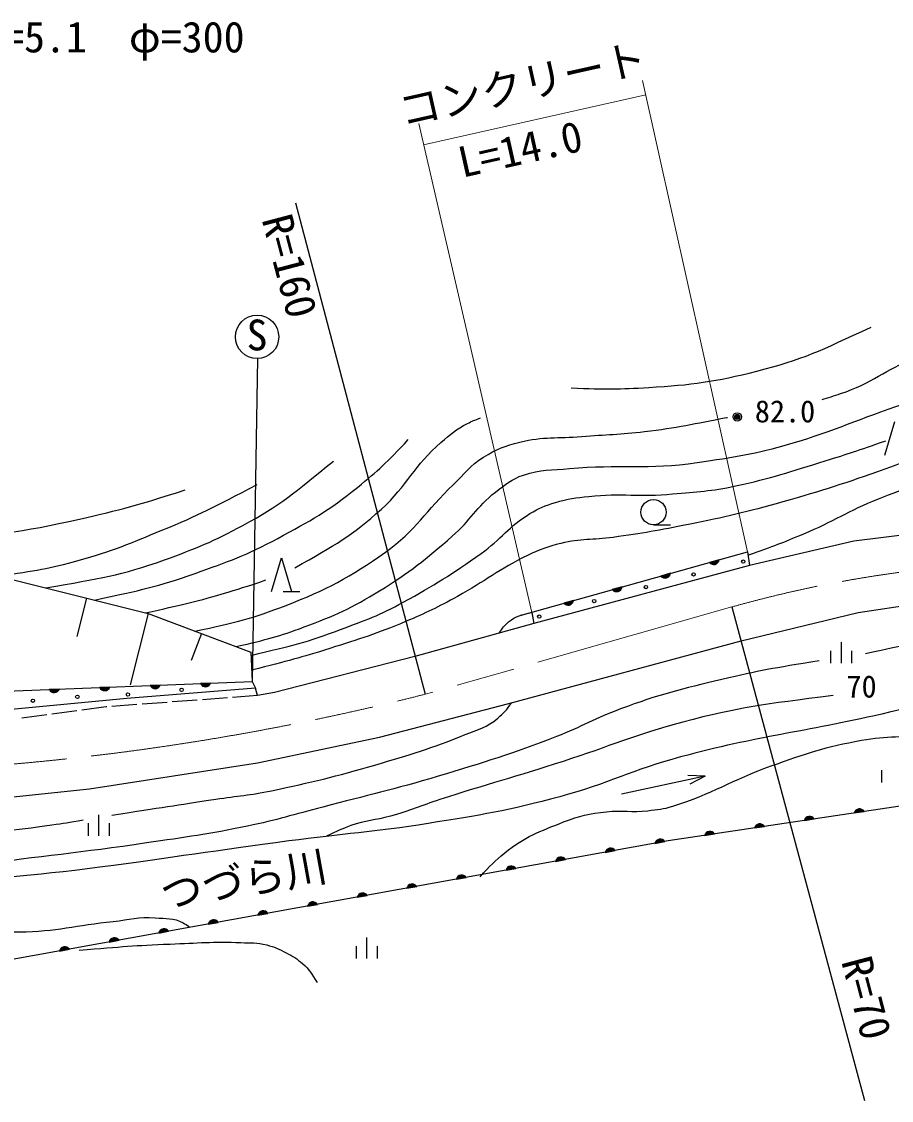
# Model space of a CAD drawing. Units: millimetres, scale not verified. Extents: x 40000 to 680000, y 20000 to 380000.
# Drawn here: x 447978 to 499735, y 252608 to 316784 of the extents above; entities that cross this region are included whole.
import ezdxf
from ezdxf.enums import TextEntityAlignment as Align

# ---------------------------------------------------------------- set-up
doc = ezdxf.new("R2010")
doc.units = ezdxf.units.MM
doc.header["$LTSCALE"] = 1000
doc.header["$PDMODE"] = 32
doc.header["$PDSIZE"] = 500
doc.linetypes.add('CHAIN', pattern=[18.5, 12, -1.5, 3.5, -1.5])
for name, color, linetype, lineweight in [('M-BGD', 7, 'Continuous', 25), ('M-BMK', 2, 'CHAIN', 13), ('M-STR-HTXT', 7, 'Continuous', 13), ('M-STR-STRC', 7, 'Continuous', 25)]:
    doc.layers.add(name, color=color, linetype=linetype, lineweight=lineweight)
doc.styles.add('ＭＳ ゴシック', font='')
doc.styles.get('ＭＳ ゴシック').set_extended_font_data('MS Gothic')

msp = doc.modelspace()

# ---------------------------------------------------------------- hatches: boundary and pattern name
at = {"layer": 'M-BGD'}
for points in [[(488906, 284609, 0.66667), (489483, 284770)], [(486016, 283803, 0.66667), (486594, 283964)], [(483127, 282996, 0.66667), (483704, 283157)], [(480237, 282189, 0.66667), (480815, 282351)], [(455627, 277287, 0.66667), (456227, 277310)], [(458625, 277401, 0.66667), (459225, 277424)], [(449632, 277058, 0.66667), (450231, 277081)], [(452630, 277173, 0.66667), (453229, 277195)], [(498115, 269796, 0.66667), (497521, 269706)], [(492182, 268903, 0.66667), (491588, 268814)], [(495148, 269349, 0.66667), (494555, 269260)], [(489215, 268457, 0.66667), (488622, 268367)], [(483297, 267470, 0.66667), (482707, 267364)], [(486249, 268004, 0.66667), (485659, 267897)], [(480345, 266937, 0.66667), (479755, 266830)], [(477393, 266403, 0.66667), (476802, 266296)], [(474441, 265870, 0.66667), (473850, 265763)], [(471489, 265336, 0.66667), (470898, 265229)], [(465584, 264269, 0.66667), (464994, 264162)], [(468536, 264802, 0.66667), (467946, 264696)], [(462632, 263735, 0.66667), (462042, 263628)], [(459680, 263201, 0.66667), (459089, 263095)], [(456728, 262668, 0.66667), (456137, 262561)], [(453776, 262134, 0.66667), (453185, 262027)], [(450823, 261601, 0.66667), (450233, 261494)]]:
    msp.add_hatch(color=256, dxfattribs=at).paths.add_polyline_path(points)

# ---------------------------------------------------------------- linework, layer by layer
for p, q in [((464284, 306003), (471984, 276770)), ((499345, 290989), (499945, 292989)), ((485580, 286851), (486580, 286851)), ((501777, 286412), (497507, 285869)), ((497507, 285869), (491283, 284422)), ((477636, 281463), (491163, 285239)), ((491163, 285239), (491283, 284422)), ((444310, 284382), (455513, 281568)), ((462842, 282884), (463442, 284884)), ((463442, 284884), (464042, 282884)), ((491283, 284422), (478455, 280972)), ((451839, 282491), (451266, 280207)), ((463542, 282884), (464542, 282884)), ((490246, 281961), (498128, 252608)), ((497757, 281639), (502407, 282326)), ((455513, 281568), (454448, 277324)), ((455513, 281568), (461623, 279273)), ((478346, 281638), (478455, 280972)), ((490792, 279956), (497757, 281639)), ((478455, 280972), (471372, 279017)), ((458675, 280380), (458074, 278779)), ((476968, 276229), (490792, 279956)), ((496762, 278609), (496762, 279859)), ((461623, 279273), (461697, 277519)), ((496137, 278609), (496137, 279359)), ((497387, 278609), (497387, 279359)), ((471372, 279017), (463037, 276870)), ((437940, 276612), (461697, 277519)), ((461697, 277519), (461894, 277140)), ((548250, 277340), (486454, 268041)), ((461894, 277140), (454241, 276523)), ((462024, 276691), (460529, 276579)), ((462024, 276691), (461894, 277140)), ((463037, 276870), (462024, 276691)), ((454241, 276523), (443882, 275518)), ((453011, 276015), (451562, 275823)), ((453049, 276018), (453011, 276015)), ((454844, 276153), (453349, 276041)), ((456639, 276287), (455144, 276175)), ((458434, 276422), (456939, 276310)), ((460229, 276556), (458734, 276444)), ((469279, 274220), (476968, 276229)), ((449480, 275548), (447993, 275351)), ((451265, 275784), (449778, 275587)), ((462006, 272683), (469279, 274220)), ((452018, 271145), (462006, 272683)), ((499170, 271510), (499170, 272260)), ((488655, 271895), (483670, 270816)), ((488655, 271895), (487622, 271941)), ((488655, 271895), (487733, 271427)), ((442465, 270131), (452018, 271145)), ((452579, 268353), (452579, 269603)), ((451954, 268353), (451954, 269103)), ((453204, 268353), (453204, 269103)), ((486454, 268041), (426582, 257219)), ((468526, 261042), (468526, 262292)), ((467901, 261042), (467901, 261792)), ((469151, 261042), (469151, 261792))]:
    msp.add_line(p, q, dxfattribs=at)
for points in [[(488906, 284609, 0.66667), (489483, 284770)], [(486016, 283803, 0.66667), (486594, 283964)], [(483127, 282996, 0.66667), (483704, 283157)], [(480237, 282189, 0.66667), (480815, 282351)], [(455627, 277287, 0.66667), (456227, 277310)], [(458625, 277401, 0.66667), (459225, 277424)], [(449632, 277058, 0.66667), (450231, 277081)], [(452630, 277173, 0.66667), (453229, 277195)], [(498115, 269796, 0.66667), (497521, 269706)], [(492182, 268903, 0.66667), (491588, 268814)], [(495148, 269349, 0.66667), (494555, 269260)], [(489215, 268457, 0.66667), (488622, 268367)], [(483297, 267470, 0.66667), (482707, 267364)], [(486249, 268004, 0.66667), (485659, 267897)], [(480345, 266937, 0.66667), (479755, 266830)], [(477393, 266403, 0.66667), (476802, 266296)], [(474441, 265870, 0.66667), (473850, 265763)], [(471489, 265336, 0.66667), (470898, 265229)], [(465584, 264269, 0.66667), (464994, 264162)], [(468536, 264802, 0.66667), (467946, 264696)], [(462632, 263735, 0.66667), (462042, 263628)], [(459680, 263201, 0.66667), (459089, 263095)], [(456728, 262668, 0.66667), (456137, 262561)], [(453776, 262134, 0.66667), (453185, 262027)], [(450823, 261601, 0.66667), (450233, 261494)]]:
    msp.add_lwpolyline(points, format="xyb", close=True, dxfattribs=at)
for centre, radius in [((490564, 293268), 150), ((490564, 293268), 120), ((490564, 293268), 90), ((490564, 293268), 60), ((490564, 293268), 30), ((490564, 293268), 20), ((485580, 287601), 750), ((490920, 284658), 100), ((487965, 283896), 100), ((485124, 283141), 100), ((482048, 282313), 100), ((478779, 281393), 100), ((451296, 276617), 100), ((454302, 276755), 100), ((457502, 277031), 100), ((448651, 276383), 100)]:
    msp.add_circle(centre, radius, dxfattribs=at)
for points, knots in [([(495609, 294311), (495959, 294409), (496324, 294520), (496713, 294650), (498556, 295266), (499400, 296062), (501182, 296836), (502124, 297244), (502634, 297540), (503626, 297806), (504396, 298012), (504855, 298035), (505652, 298051), (508938, 298117), (510748, 297473), (514027, 297253), (517403, 297027), (519304, 297085), (522688, 297078), (525893, 297072), (527704, 296928), (530891, 297275), (532370, 297435), (533193, 297626), (534624, 298036), (535932, 298410), (536400, 298595), (537902, 299215)], [0, 0, 0, 0, 1, 1, 1, 2, 2, 2, 3, 3, 3, 4, 4, 4, 5, 5, 5, 6, 6, 6, 7, 7, 7, 8, 8, 8, 9, 9, 9, 9]), ([(480672, 294995), (482830, 294906), (483497, 294913), (485302, 295019), (487835, 295169), (489265, 295366), (491724, 295989), (494482, 296688), (495508, 297201), (498521, 298608)], [0, 0, 0, 0, 1, 1, 1, 2, 2, 2, 3, 3, 3, 3]), ([(460750, 279601), (462650, 280045), (463249, 280204), (464791, 280771), (466616, 281443), (467625, 281902), (469282, 282920), (471083, 284028), (472005, 284794), (473608, 286172), (474693, 287104), (475048, 287902), (476170, 288789), (476773, 289265), (477125, 289560), (477851, 289809), (478869, 290158), (479507, 290094), (480579, 290194), (483539, 290471), (485241, 290119), (488183, 290553), (490378, 290876), (491619, 291063), (493749, 291682), (496423, 292459), (497832, 293168), (500472, 294052), (502344, 294678), (503337, 295301), (505294, 295567), (507288, 295838), (508433, 295539), (510446, 295512), (514525, 295458), (516810, 295270), (520888, 295347), (524562, 295416), (526657, 295199), (530284, 295788), (533126, 296249), (534206, 296526), (537448, 297523)], [0, 0, 0, 0, 1, 1, 1, 2, 2, 2, 3, 3, 3, 4, 4, 4, 5, 5, 5, 6, 6, 6, 7, 7, 7, 8, 8, 8, 9, 9, 9, 10, 10, 10, 11, 11, 11, 12, 12, 12, 13, 13, 13, 14, 14, 14, 14]), ([(541927, 296697), (539469, 295457), (538699, 295060), (536518, 294293), (534430, 293559), (533217, 293260), (531050, 292813), (528973, 292386), (527782, 292288), (525672, 292080), (523077, 291825), (521616, 291694), (519008, 291668), (516166, 291641), (514578, 291853), (511739, 291990), (509578, 292095), (508367, 292399), (506207, 292273), (505323, 292222), (504817, 292181), (503964, 291943), (502099, 291422), (501170, 290787), (499341, 290150), (496992, 289333), (495672, 288881), (493277, 288212), (491100, 287604), (489866, 287308), (487651, 286865), (485911, 286518), (484931, 286345), (483173, 286102), (481964, 285935), (481254, 286032), (480069, 285742), (479270, 285546), (478825, 285393), (478087, 285030), (476391, 284195), (475567, 283495), (473910, 282586), (472739, 281942), (472061, 281615), (470831, 281093), (469113, 280364), (468107, 280062), (466328, 279498), (464527, 278926), (463906, 278768), (461668, 278194)], [0, 0, 0, 0, 1, 1, 1, 2, 2, 2, 3, 3, 3, 4, 4, 4, 5, 5, 5, 6, 6, 6, 7, 7, 7, 8, 8, 8, 9, 9, 9, 10, 10, 10, 11, 11, 11, 12, 12, 12, 13, 13, 13, 14, 14, 14, 15, 15, 15, 16, 16, 16, 17, 17, 17, 17]), ([(458290, 280525), (460809, 281051), (461660, 281264), (463713, 282055), (466158, 282997), (467488, 283709), (469626, 285223), (471436, 286505), (472045, 287700), (473654, 289227), (474346, 289883), (474647, 290371), (475459, 290872), (476241, 291354), (476741, 291549), (477633, 291769), (479031, 292113), (479869, 291981), (481304, 292100), (482767, 292222), (483593, 292220), (485050, 292395), (486968, 292625), (488027, 292868), (489925, 293230), (489946, 293234), (489967, 293238), (489988, 293242)], [0, 0, 0, 0, 1, 1, 1, 2, 2, 2, 3, 3, 3, 4, 4, 4, 5, 5, 5, 6, 6, 6, 7, 7, 7, 8, 8, 8, 9, 9, 9, 9]), ([(464234, 284289), (466686, 285688), (467585, 286156), (469391, 287788), (470928, 289177), (471350, 290397), (472928, 291739), (473505, 292230), (473823, 292537), (474503, 292872), (474798, 293018), (474914, 293077), (475276, 293204)], [0, 0, 0, 0, 1, 1, 1, 2, 2, 2, 3, 3, 3, 4, 4, 4, 4]), ([(452315, 282371), (455139, 282985), (456018, 283154), (458298, 283957), (460265, 284650), (461382, 285045), (463216, 286038), (465153, 287088), (466260, 287686), (467968, 289078), (469223, 290100), (469676, 290527), (470989, 291914)], [0, 0, 0, 0, 1, 1, 1, 2, 2, 2, 3, 3, 3, 4, 4, 4, 4]), ([(461631, 279075), (464154, 279695), (464929, 279852), (466954, 280617), (468441, 281179), (469291, 281476), (470685, 282238), (472559, 283263), (473573, 283912), (475317, 285146), (476513, 285991), (476971, 286756), (478224, 287513), (478779, 287848), (479123, 287993), (479743, 288182), (480500, 288412), (480950, 288459), (481737, 288542), (483672, 288746), (484779, 288503), (486716, 288684), (488183, 288821), (489019, 288847), (490459, 289160), (492576, 289619), (493732, 290005), (495799, 290652), (497214, 291095), (497680, 291247), (499401, 291849)], [0, 0, 0, 0, 1, 1, 1, 2, 2, 2, 3, 3, 3, 4, 4, 4, 5, 5, 5, 6, 6, 6, 7, 7, 7, 8, 8, 8, 9, 9, 9, 10, 10, 10, 10]), ([(449423, 283097), (452722, 283678), (453822, 283802), (456490, 284767), (458359, 285443), (459401, 285867), (461150, 286812), (463420, 288037), (464184, 288730), (466528, 290643)], [0, 0, 0, 0, 1, 1, 1, 2, 2, 2, 3, 3, 3, 3]), ([(491193, 285034), (492794, 285607), (493236, 285778), (494522, 286312), (496290, 287046), (497181, 287685), (498960, 288390), (500628, 289051), (501577, 289402), (503309, 289869), (504072, 290075), (504515, 290158), (505303, 290217), (507033, 290346), (508007, 290095), (509742, 290050), (512470, 289978), (513999, 289917), (516728, 289959), (518543, 289988), (519559, 290044), (521372, 290127), (523393, 290219), (524040, 290262), (526544, 290423)], [0, 0, 0, 0, 1, 1, 1, 2, 2, 2, 3, 3, 3, 4, 4, 4, 5, 5, 5, 6, 6, 6, 7, 7, 7, 8, 8, 8, 8]), ([(419286, 287682), (421284, 287192), (421888, 287102), (423569, 286798), (428185, 285964), (430842, 285844), (435532, 285748), (438273, 285692), (439822, 285590), (442550, 285858), (446036, 286201), (448004, 286407), (451420, 287185), (453909, 287751), (454795, 287994), (457719, 288925)], [0, 0, 0, 0, 1, 1, 1, 2, 2, 2, 3, 3, 3, 4, 4, 4, 5, 5, 5, 5]), ([(446616, 283802), (448862, 284128), (449567, 284239), (451407, 284740), (453380, 285277), (454438, 285749), (456330, 286526), (458603, 287461), (459364, 287875), (462005, 289245)], [0, 0, 0, 0, 1, 1, 1, 2, 2, 2, 3, 3, 3, 3]), ([(455353, 281608), (457539, 282106), (458148, 282222), (459905, 282741), (460933, 283045), (461279, 283149), (462521, 283570)], [0, 0, 0, 0, 1, 1, 1, 2, 2, 2, 2]), ([(549464, 282885), (548237, 282377), (547816, 282263), (546733, 281945), (544142, 281183), (542574, 281243), (539886, 280981), (534817, 280488), (531954, 280495), (526868, 280226), (524123, 280081), (522587, 279857), (519838, 279888), (518676, 279901), (518027, 280210), (516870, 280096), (514803, 279893), (513753, 279210), (511741, 278690), (506843, 277425), (504095, 276730), (499166, 275592), (494506, 274516), (491807, 274289), (487189, 273040), (484337, 272269), (482855, 271449), (480004, 270671), (476990, 269849), (475251, 269576), (472167, 269083), (468948, 268569), (467119, 268469), (463887, 268042), (459490, 267460), (457037, 267059), (452640, 266479), (448454, 265927), (446073, 265874), (441913, 265152), (438000, 264472), (435897, 263650), (431994, 262913), (428069, 262171), (425835, 261946), (421866, 261507), (419494, 261244), (418148, 261292), (415773, 261064), (411607, 260663), (410201, 260355), (405177, 259476)], [0, 0, 0, 0, 1, 1, 1, 2, 2, 2, 3, 3, 3, 4, 4, 4, 5, 5, 5, 6, 6, 6, 7, 7, 7, 8, 8, 8, 9, 9, 9, 10, 10, 10, 11, 11, 11, 12, 12, 12, 13, 13, 13, 14, 14, 14, 15, 15, 15, 16, 16, 16, 17, 17, 17, 17]), ([(509810, 282613), (509657, 282388), (509576, 282317), (509408, 282143), (508821, 281537), (508329, 281339), (507524, 281084), (505861, 280558), (504851, 280573), (503142, 280225), (501209, 279833), (500596, 279698), (498202, 279177)], [0, 0, 0, 0, 1, 1, 1, 2, 2, 2, 3, 3, 3, 4, 4, 4, 4]), ([(476398, 280405), (476593, 280720), (476705, 280846), (476960, 281070), (477400, 281455), (477728, 281486), (478346, 281638)], [0, 0, 0, 0, 1, 1, 1, 2, 2, 2, 2]), ([(495429, 278754), (492679, 278313), (491888, 278180), (489653, 277650), (487260, 277082), (485911, 276751), (483607, 275894), (482093, 275330), (481315, 274840), (479810, 274254), (477103, 273201), (475541, 272730), (472760, 271891), (470106, 271090), (468585, 270762), (465903, 270062), (464159, 269607), (463195, 269294), (461430, 268925), (459095, 268436), (457764, 268273), (455404, 267921), (451445, 267331), (449206, 267158), (445246, 266583), (442227, 266145), (440527, 265946), (437532, 265368), (435363, 264948), (434194, 264501), (432035, 264030), (430361, 263664), (429426, 263435), (427734, 263165), (426440, 262959), (425681, 263032), (424411, 262708), (423962, 262594), (423718, 262487), (423307, 262273), (422857, 262039), (422699, 261907), (422237, 261538)], [0, 0, 0, 0, 1, 1, 1, 2, 2, 2, 3, 3, 3, 4, 4, 4, 5, 5, 5, 6, 6, 6, 7, 7, 7, 8, 8, 8, 9, 9, 9, 10, 10, 10, 11, 11, 11, 12, 12, 12, 13, 13, 13, 14, 14, 14, 14]), ([(496260, 276697), (492062, 276150), (490753, 276019), (487326, 275117), (484490, 274371), (482986, 273671), (480194, 272773), (477341, 271855), (475718, 271421), (472865, 270503), (471713, 270132), (471097, 269832), (469928, 269515), (469014, 269268), (468460, 269276), (467570, 268953), (466988, 268741), (466770, 268651), (466114, 268323)], [0, 0, 0, 0, 1, 1, 1, 2, 2, 2, 3, 3, 3, 4, 4, 4, 5, 5, 5, 6, 6, 6, 6]), ([(475259, 265908), (475861, 266602), (476115, 266823), (476734, 267331), (477927, 268309), (478795, 268601), (480229, 269171), (481184, 269550), (481764, 269678), (482786, 269784), (483740, 269882), (484288, 269727), (485239, 269842), (485823, 269912), (486159, 269933), (486720, 270108), (489080, 270842), (490248, 271674), (492576, 272503), (494634, 273236), (495804, 273658), (497956, 274031), (499522, 274302), (500430, 274261), (502018, 274239), (504310, 274207), (505559, 273672), (507850, 273588), (509476, 273529), (510396, 273507), (512016, 273666), (513854, 273847), (514899, 273970), (516676, 274473), (518849, 275088), (519967, 275736), (522118, 276426), (522740, 276625), (523084, 276780), (523732, 276868), (524478, 276970), (524923, 276953), (525658, 276790), (526729, 276554), (527310, 276246), (528210, 275619), (528750, 275243), (528964, 275075), (529507, 274543)], [0, 0, 0, 0, 1, 1, 1, 2, 2, 2, 3, 3, 3, 4, 4, 4, 5, 5, 5, 6, 6, 6, 7, 7, 7, 8, 8, 8, 9, 9, 9, 10, 10, 10, 11, 11, 11, 12, 12, 12, 13, 13, 13, 14, 14, 14, 15, 15, 15, 16, 16, 16, 16]), ([(453346, 269575), (456364, 270042), (457122, 270160), (459543, 270528), (460836, 270725), (461574, 270762), (462854, 271030), (465276, 271538), (466625, 271871), (469001, 272560), (471126, 273177), (472317, 273541), (474370, 274367), (475157, 274684), (475673, 274784), (476310, 275345), (476678, 275670), (476832, 275830), (477151, 276278)], [0, 0, 0, 0, 1, 1, 1, 2, 2, 2, 3, 3, 3, 4, 4, 4, 5, 5, 5, 6, 6, 6, 6]), ([(443470, 268434), (446485, 268634), (447335, 268634), (449783, 268998), (450510, 269106), (450758, 269135), (451640, 269299)], [0, 0, 0, 0, 1, 1, 1, 2, 2, 2, 2]), ([(420525, 257445), (425969, 258854), (427473, 259322), (432007, 260140), (434181, 260532), (435431, 260576), (437591, 261038), (439360, 261416), (440243, 262006), (441965, 262561), (442524, 262741), (442828, 262899), (443410, 262975), (445132, 263199), (446106, 262605), (447842, 262628), (450039, 262656), (451245, 263035), (453431, 263252), (454402, 263349), (454949, 263576), (455919, 263472), (456577, 263402), (457006, 263491), (457585, 263171), (457729, 263092), (457798, 263062), (457940, 262946)], [0, 0, 0, 0, 1, 1, 1, 2, 2, 2, 3, 3, 3, 4, 4, 4, 5, 5, 5, 6, 6, 6, 7, 7, 7, 8, 8, 8, 9, 9, 9, 9]), ([(451408, 261543), (453999, 261760), (454697, 261828), (456810, 261911), (458455, 261975), (459380, 262062), (461025, 261994), (461628, 261970), (461983, 262023), (462564, 261861), (463032, 261730), (463288, 261620), (463718, 261392), (464126, 261177), (464360, 261047), (464705, 260740), (465115, 260374), (465235, 260152), (465558, 259619)], [0, 0, 0, 0, 1, 1, 1, 2, 2, 2, 3, 3, 3, 4, 4, 4, 5, 5, 5, 6, 6, 6, 6])]:
    msp.add_open_spline(points, degree=3, knots=knots, dxfattribs=at)
msp.add_point((490564, 293268), dxfattribs=at)
at = {"layer": 'M-BMK'}
msp.add_line((490246, 281961), (471984, 276770), dxfattribs=at)
for centre, radius, start, end in [((509646, 213168), 71477, 86.72813, 105.74933), ((434075, 426096), 154064, 262.97484, 284.24489)]:
    msp.add_arc(centre, radius, start, end, dxfattribs=at)
at = {"layer": 'M-STR-HTXT'}
for p, q in [((491163, 285239), (484930, 313270)), ((471902, 309455), (485119, 312418)), ((478346, 281638), (471608, 310724))]:
    msp.add_line(p, q, dxfattribs=at)
at = {"layer": 'M-STR-STRC'}
msp.add_line((462006, 296738), (461697, 277519), dxfattribs=at)
msp.add_circle((461990, 298027), 1290, dxfattribs=at)

# ---------------------------------------------------------------- texts
at = {"layer": 'M-BGD', "style": 'ＭＳ ゴシック'}
for s, rotation, p in [('R=160', 284.757, (461723, 304886)), ('つづら川', 10.234, (456527, 263386)), ('R=70', 284.757, (496207, 260749))]:
    msp.add_text(s, height=1833, rotation=rotation, dxfattribs=at).set_placement(p, align=Align.BOTTOM_LEFT)
for s, p in [('82.0', (491608, 292544)), ('70', (497059, 276176))]:
    msp.add_text(s, height=1320, dxfattribs=at).set_placement(p, align=Align.BOTTOM_LEFT)
at = {"layer": 'M-STR-HTXT', "style": 'ＭＳ ゴシック'}
msp.add_text('L=5.1\u3000φ=300', height=1833, dxfattribs=at).set_placement((445629, 314401), align=Align.BOTTOM_LEFT)
for s, p in [('コンクリート', (470778, 309983)), ('L=14.0', (474319, 306954))]:
    msp.add_text(s, height=1833, rotation=12.635, dxfattribs=at).set_placement(p, align=Align.BOTTOM_LEFT)
at = {"layer": 'M-STR-STRC', "style": 'ＭＳ ゴシック'}
msp.add_text('S', height=1833, dxfattribs=at).set_placement((461363, 296674), align=Align.BOTTOM_LEFT)

doc.saveas('drawing.dxf')
